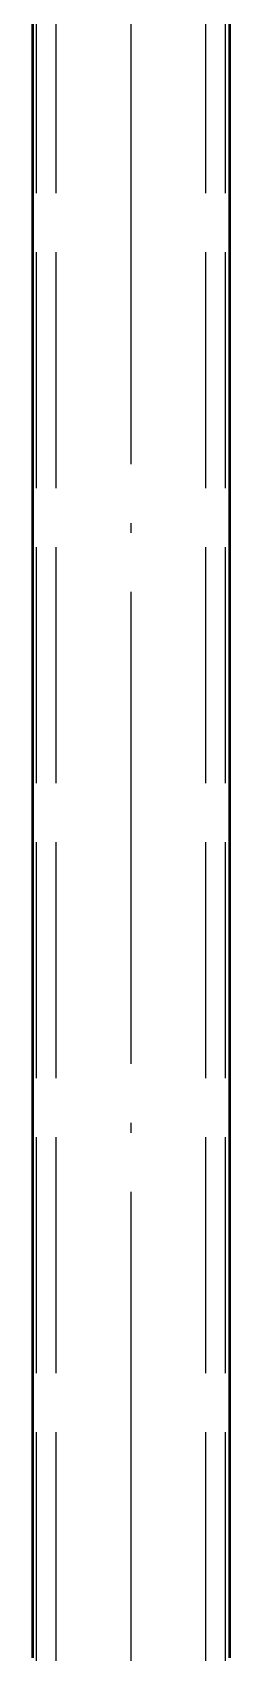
# Model space of a CAD drawing. Header units: millimetres. Extents: x 0 to 594, y 0 to 420.
# Drawn here: x 221.55 to 224.05, y 313.77 to 334.36 of the extents above; entities that cross this region are included whole.
import ezdxf

# ---------------------------------------------------------------- set-up
doc = ezdxf.new("R2010")
doc.units = ezdxf.units.MM
doc.linetypes.add('ISO02-TRAZOS', pattern=[3.75, 3, -0.75])
doc.linetypes.add('ISO04-TRAZO-PUNTO', pattern=[7.625, 6, -0.75, 0.125, -0.75])
for name, color, linetype, lineweight in [('01-VISIBLE', 7, 'CONTINUOUS', 50), ('02-OCULTA', 4, 'ISO02-TRAZOS', 25), ('03-EJE', 1, 'ISO04-TRAZO-PUNTO', 25)]:
    doc.layers.add(name, color=color, linetype=linetype, lineweight=lineweight)

msp = doc.modelspace()

# ---------------------------------------------------------------- linework, layer by layer
at = {"layer": '01-VISIBLE'}
for p, q in [((224.05, 357.758), (224.05, 313.7)), ((221.55, 341.62), (221.55, 313.7))]:
    msp.add_line(p, q, dxfattribs=at)
at = {"layer": '02-OCULTA'}
for p, q in [((221.6, 257.32), (221.6, 358.898)), ((221.85, 257.32), (221.85, 358.898)), ((223.75, 257.32), (223.75, 358.898)), ((224, 257.32), (224, 358.898))]:
    msp.add_line(p, q, dxfattribs=at)
at = {"layer": '03-EJE'}
msp.add_line((222.8, 245), (222.8, 365.518), dxfattribs=at)

doc.saveas('drawing.dxf')
